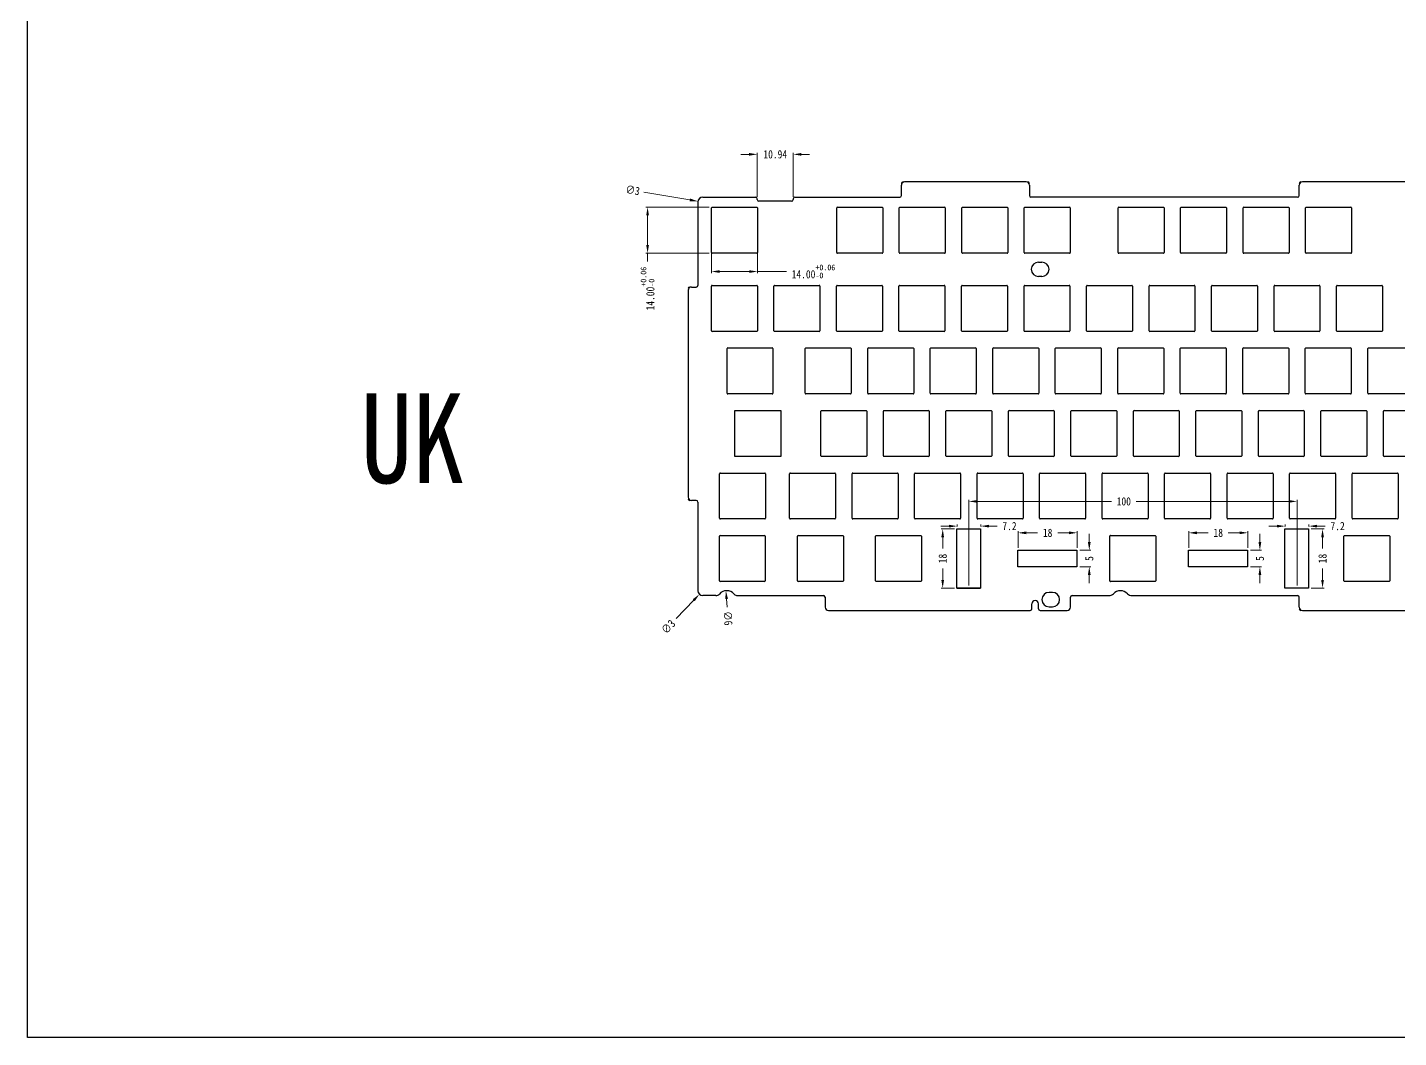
# Model space of a CAD drawing. Header units: millimetres. Extents: x 2158 to 4802, y -120 to 609.
# Drawn here: x 2158.4 to 2576.3, y -120.4 to 187.4 of the extents above; entities that cross this region are included whole.
import ezdxf

# ---------------------------------------------------------------- set-up
doc = ezdxf.new("R2010")
doc.units = ezdxf.units.MM
doc.header["$LTSCALE"] = 30.734
doc.header["$PDMODE"] = 3
doc.header["$PDSIZE"] = 8
doc.layers.get('0').update_dxf_attribs({"linetype": 'CONTINUOUS'})
doc.layers.get('Defpoints').update_dxf_attribs({"linetype": 'CONTINUOUS'})
doc.styles.get("Standard").update_dxf_attribs({"font": 'txt', "width": 0.85})
doc.dimstyles.new('YanXiu', dxfattribs={"dimscale": 2.5, "dimtxt": 3, "dimasz": 2, "dimexe": 0.66, "dimexo": 0.66, "dimgap": 0.66, "dimtad": 0, "dimdsep": 46, "dimtxsty": 'STANDARD', "dimcen": 0, "dimclrd": 3, "dimclre": 6, "dimclrt": 3, "dimazin": 2, "dimtm": 1e-09, "dimtfac": 1, "dimtofl": 0, "dimtmove": 0, "dimatfit": 3, "dimfxl": 1, "dimlwd": 5, "dimlwe": 5, "dimarcsym": 0})

# ---------------------------------------------------------------- blocks, each defined once
blk = doc.blocks.new('*D176')
at = {"color": 3, "lineweight": 5}
for p, q in [((2445.37, 17.33), (2445.37, 43.48)), ((2447.87, 42.98), (2488.81, 42.98)), ((2542.87, 42.98), (2496.36, 42.98)), ((2545.37, 17.33), (2545.37, 43.48))]:
    blk.add_line(p, q, dxfattribs=at)
at = {"color": 3}
for points in [[(2447.87, 43.4), (2447.87, 42.57), (2445.37, 42.98)], [(2542.87, 43.4), (2542.87, 42.57), (2545.37, 42.98)]]:
    blk.add_solid(points, dxfattribs=at)
at = {"layer": 'Defpoints', "color": 0}
for p in [(2545.37, 42.98), (2445.37, 16.58), (2545.37, 16.58)]:
    blk.add_point(p, dxfattribs=at)
at = {"color": 3, "insert": (2492.58, 42.98), "char_height": 2.5, "attachment_point": 5}
blk.add_mtext('100', dxfattribs=at)
blk = doc.blocks.new('*D177')
at = {"color": 3, "lineweight": 5}
for p, q in [((2549.72, 34.58), (2553.65, 34.58)), ((2553.15, 32.08), (2553.15, 28.65)), ((2553.15, 19.08), (2553.15, 22.51)), ((2549.72, 16.58), (2553.65, 16.58))]:
    blk.add_line(p, q, dxfattribs=at)
at = {"color": 3}
for points in [[(2552.73, 32.08), (2553.57, 32.08), (2553.15, 34.58)], [(2552.73, 19.08), (2553.57, 19.08), (2553.15, 16.58)]]:
    blk.add_solid(points, dxfattribs=at)
at = {"layer": 'Defpoints', "color": 0}
for p in [(2548.97, 34.58), (2553.15, 34.58), (2548.97, 16.58)]:
    blk.add_point(p, dxfattribs=at)
at = {"color": 3, "insert": (2553.15, 25.58), "char_height": 2.5, "attachment_point": 5, "rotation": 90}
blk.add_mtext('18', dxfattribs=at)
blk = doc.blocks.new('*D178')
at = {"color": 3, "lineweight": 5}
for p, q in [((2512.37, 28.83), (2512.37, 33.91)), ((2530.37, 28.83), (2530.37, 33.91)), ((2514.87, 33.41), (2518.3, 33.41)), ((2527.87, 33.41), (2524.43, 33.41))]:
    blk.add_line(p, q, dxfattribs=at)
at = {"color": 3}
for points in [[(2514.87, 33.83), (2514.87, 32.99), (2512.37, 33.41)], [(2527.87, 33.83), (2527.87, 32.99), (2530.37, 33.41)]]:
    blk.add_solid(points, dxfattribs=at)
at = {"layer": 'Defpoints', "color": 0}
for p in [(2530.37, 33.41), (2512.37, 28.08), (2530.37, 28.08)]:
    blk.add_point(p, dxfattribs=at)
at = {"color": 3, "insert": (2521.37, 33.41), "char_height": 2.5, "attachment_point": 5}
blk.add_mtext('18', dxfattribs=at)
blk = doc.blocks.new('*D179')
at = {"color": 3, "lineweight": 5}
for p, q in [((2534.06, 30.58), (2534.06, 33.08)), ((2531.18, 28.08), (2534.56, 28.08)), ((2531.18, 23.08), (2534.56, 23.08)), ((2534.06, 20.58), (2534.06, 18.08))]:
    blk.add_line(p, q, dxfattribs=at)
at = {"color": 3}
for points in [[(2533.64, 30.58), (2534.48, 30.58), (2534.06, 28.08)], [(2533.64, 20.58), (2534.48, 20.58), (2534.06, 23.08)]]:
    blk.add_solid(points, dxfattribs=at)
at = {"layer": 'Defpoints', "color": 0}
for p in [(2530.43, 28.08), (2530.43, 23.08), (2534.06, 23.08)]:
    blk.add_point(p, dxfattribs=at)
at = {"color": 3, "insert": (2534.06, 25.58), "char_height": 2.5, "attachment_point": 5, "rotation": 90}
blk.add_mtext('5', dxfattribs=at)
blk = doc.blocks.new('*D131')
at = {"color": 3, "lineweight": 5}
for p, q in [((2460.37, 28.83), (2460.37, 33.91)), ((2478.37, 28.83), (2478.37, 33.91)), ((2462.87, 33.41), (2466.3, 33.41)), ((2475.87, 33.41), (2472.43, 33.41))]:
    blk.add_line(p, q, dxfattribs=at)
at = {"color": 3}
for points in [[(2462.87, 33.83), (2462.87, 32.99), (2460.37, 33.41)], [(2475.87, 33.83), (2475.87, 32.99), (2478.37, 33.41)]]:
    blk.add_solid(points, dxfattribs=at)
at = {"layer": 'Defpoints', "color": 0}
for p in [(2478.37, 33.41), (2460.37, 28.08), (2478.37, 28.08)]:
    blk.add_point(p, dxfattribs=at)
at = {"color": 3, "insert": (2469.37, 33.41), "char_height": 2.5, "attachment_point": 5}
blk.add_mtext('18', dxfattribs=at)
blk = doc.blocks.new('*D132')
at = {"color": 3, "lineweight": 5}
for p, q in [((2482.06, 30.58), (2482.06, 33.08)), ((2479.18, 28.08), (2482.56, 28.08)), ((2479.18, 23.08), (2482.56, 23.08)), ((2482.06, 20.58), (2482.06, 18.08))]:
    blk.add_line(p, q, dxfattribs=at)
at = {"color": 3}
for points in [[(2481.64, 30.58), (2482.48, 30.58), (2482.06, 28.08)], [(2481.64, 20.58), (2482.48, 20.58), (2482.06, 23.08)]]:
    blk.add_solid(points, dxfattribs=at)
at = {"layer": 'Defpoints', "color": 0}
for p in [(2478.43, 28.08), (2478.43, 23.08), (2482.06, 23.08)]:
    blk.add_point(p, dxfattribs=at)
at = {"color": 3, "insert": (2482.06, 25.58), "char_height": 2.5, "attachment_point": 5, "rotation": 90}
blk.add_mtext('5', dxfattribs=at)
blk = doc.blocks.new('*D180')
at = {"color": 3, "lineweight": 5}
for p, q in [((2441.02, 34.58), (2436.89, 34.58)), ((2437.39, 32.08), (2437.39, 28.65)), ((2437.39, 19.08), (2437.39, 22.51)), ((2441.02, 16.58), (2436.89, 16.58))]:
    blk.add_line(p, q, dxfattribs=at)
at = {"color": 3}
for points in [[(2436.97, 32.08), (2437.8, 32.08), (2437.39, 34.58)], [(2436.97, 19.08), (2437.8, 19.08), (2437.39, 16.58)]]:
    blk.add_solid(points, dxfattribs=at)
at = {"layer": 'Defpoints', "color": 0}
for p in [(2441.77, 34.58), (2437.39, 16.58), (2441.77, 16.58)]:
    blk.add_point(p, dxfattribs=at)
at = {"color": 3, "insert": (2437.39, 25.58), "char_height": 2.5, "attachment_point": 5, "rotation": 90}
blk.add_mtext('18', dxfattribs=at)
blk = doc.blocks.new('*D181')
at = {"color": 3, "lineweight": 5}
for p, q in [((2439.27, 35.45), (2436.77, 35.45)), ((2441.77, 35.33), (2441.77, 35.95)), ((2448.97, 35.33), (2448.97, 35.95)), ((2451.47, 35.45), (2453.97, 35.45))]:
    blk.add_line(p, q, dxfattribs=at)
at = {"color": 3}
for points in [[(2439.27, 35.86), (2439.27, 35.03), (2441.77, 35.45)], [(2451.47, 35.86), (2451.47, 35.03), (2448.97, 35.45)]]:
    blk.add_solid(points, dxfattribs=at)
at = {"layer": 'Defpoints', "color": 0}
for p in [(2441.77, 34.58), (2448.97, 35.45), (2448.97, 34.58)]:
    blk.add_point(p, dxfattribs=at)
at = {"color": 3, "insert": (2457.74, 35.45), "char_height": 2.5, "attachment_point": 5}
blk.add_mtext('7.2', dxfattribs=at)
blk = doc.blocks.new('*D133')
at = {"color": 3, "lineweight": 5}
for p, q in [((2539.27, 35.45), (2536.77, 35.45)), ((2541.77, 35.33), (2541.77, 35.95)), ((2548.97, 35.33), (2548.97, 35.95)), ((2551.47, 35.45), (2553.97, 35.45))]:
    blk.add_line(p, q, dxfattribs=at)
at = {"color": 3}
for points in [[(2539.27, 35.86), (2539.27, 35.03), (2541.77, 35.45)], [(2551.47, 35.86), (2551.47, 35.03), (2548.97, 35.45)]]:
    blk.add_solid(points, dxfattribs=at)
at = {"layer": 'Defpoints', "color": 0}
for p in [(2541.77, 34.58), (2548.97, 35.45), (2548.97, 34.58)]:
    blk.add_point(p, dxfattribs=at)
at = {"color": 3, "insert": (2557.74, 35.45), "char_height": 2.5, "attachment_point": 5}
blk.add_mtext('7.2', dxfattribs=at)
blk = doc.blocks.new('*D134')
at = {"color": 3, "lineweight": 5}
for p, q in [((2366.92, 121.42), (2366.92, 112.51)), ((2380.92, 121.42), (2380.92, 112.51)), ((2369.42, 113.01), (2378.42, 113.01)), ((2380.92, 113.01), (2389.74, 113.01))]:
    blk.add_line(p, q, dxfattribs=at)
at = {"color": 3}
for points in [[(2369.42, 113.42), (2369.42, 112.59), (2366.92, 113.01)], [(2378.42, 113.42), (2378.42, 112.59), (2380.92, 113.01)]]:
    blk.add_solid(points, dxfattribs=at)
at = {"layer": 'Defpoints', "color": 0}
for p in [(2366.92, 122.17), (2380.92, 122.17), (2380.92, 113.01)]:
    blk.add_point(p, dxfattribs=at)
at = {"color": 3, "insert": (2398.01, 113.01), "char_height": 2.5, "attachment_point": 5}
blk.add_mtext('14.00{\\H0.7x;\\S+0.06^ -0;}', dxfattribs=at)
blk = doc.blocks.new('*D135')
at = {"color": 3, "lineweight": 5}
for p, q in [((2366.17, 132.58), (2346.95, 132.58)), ((2347.45, 130.08), (2347.45, 121.08)), ((2366.17, 118.58), (2346.95, 118.58)), ((2347.45, 118.58), (2347.45, 116.08))]:
    blk.add_line(p, q, dxfattribs=at)
at = {"color": 3}
for points in [[(2347.03, 130.08), (2347.87, 130.08), (2347.45, 132.58)], [(2347.03, 121.08), (2347.87, 121.08), (2347.45, 118.58)]]:
    blk.add_solid(points, dxfattribs=at)
at = {"layer": 'Defpoints', "color": 0}
for p in [(2366.92, 132.58), (2347.45, 118.58), (2366.92, 118.58)]:
    blk.add_point(p, dxfattribs=at)
at = {"color": 3, "insert": (2347.45, 107.81), "char_height": 2.5, "attachment_point": 5, "rotation": 90}
blk.add_mtext('14.00{\\H0.7x;\\S+0.06^ -0;}', dxfattribs=at)
blk = doc.blocks.new('*D183')
at = {"color": 3, "lineweight": 5}
blk.add_line((2356.13, 7.26), (2361.52, 12.88), dxfattribs=at)
at = {"color": 3}
blk.add_solid([(2361.22, 13.17), (2361.82, 12.6), (2363.25, 14.69)], dxfattribs=at)
at = {"layer": 'Defpoints', "color": 0}
for p in [(2365.33, 16.86), (2363.25, 14.69)]:
    blk.add_point(p, dxfattribs=at)
at = {"color": 3, "insert": (2353.76, 4.79), "char_height": 2.5, "attachment_point": 5, "rotation": 46.2135}
blk.add_mtext('∅3', dxfattribs=at)
blk = doc.blocks.new('*D184')
at = {"color": 3, "lineweight": 5}
blk.add_line((2371.71, 10.78), (2371.52, 13.27), dxfattribs=at)
at = {"color": 3}
blk.add_solid([(2371.93, 13.3), (2371.1, 13.24), (2371.33, 15.76)], dxfattribs=at)
at = {"layer": 'Defpoints', "color": 0}
for p in [(2371.33, 15.76), (2371.78, 9.78)]:
    blk.add_point(p, dxfattribs=at)
at = {"color": 3, "insert": (2371.96, 7.37), "char_height": 2.5, "attachment_point": 5, "rotation": 274.271}
blk.add_mtext('∅6', dxfattribs=at)
blk = doc.blocks.new('*D188')
at = {"color": 3, "lineweight": 5}
blk.add_line((2346.29, 137.2), (2360.35, 134.83), dxfattribs=at)
at = {"color": 3}
blk.add_solid([(2360.42, 135.24), (2360.28, 134.41), (2362.81, 134.41)], dxfattribs=at)
at = {"layer": 'Defpoints', "color": 0}
for p in [(2362.81, 134.41), (2365.77, 133.91)]:
    blk.add_point(p, dxfattribs=at)
at = {"color": 3, "insert": (2342.91, 137.77), "char_height": 2.5, "attachment_point": 5, "rotation": 350.4231}
blk.add_mtext('∅3', dxfattribs=at)
blk = doc.blocks.new('*D141')
at = {"color": 1, "lineweight": 5}
for p, q in [((2378.39, 148.71), (2375.89, 148.71)), ((2380.89, 135.8), (2380.89, 149.21)), ((2391.83, 135.8), (2391.83, 149.21)), ((2394.33, 148.71), (2396.83, 148.71))]:
    blk.add_line(p, q, dxfattribs=at)
at = {"color": 1}
for points in [[(2378.39, 149.12), (2378.39, 148.29), (2380.89, 148.71)], [(2394.33, 149.12), (2394.33, 148.29), (2391.83, 148.71)]]:
    blk.add_solid(points, dxfattribs=at)
at = {"layer": 'Defpoints', "color": 0}
for p in [(2391.83, 148.71), (2380.89, 135.05), (2391.83, 135.05)]:
    blk.add_point(p, dxfattribs=at)
at = {"color": 1, "insert": (2386.36, 148.71), "char_height": 2.5, "attachment_point": 5}
blk.add_mtext('10.94', dxfattribs=at)

msp = doc.modelspace()

# ---------------------------------------------------------------- linework, layer by layer
at = {"linetype": 'Continuous'}
for p, q in [((2424.7961, 136.15957), (2424.7961, 139.3163)), ((2424.7961, 136.15957), (2424.7961, 139.3163)), ((2462.7961, 140.3163), (2425.7961, 140.3163)), ((2462.7961, 140.3163), (2425.7961, 140.3163)), ((2463.7961, 139.3163), (2463.7961, 136.15957)), ((2463.7961, 139.3163), (2463.7961, 136.15957)), ((2546.05893, 136.15957), (2546.05893, 139.3163)), ((2610.05893, 140.3163), (2547.05893, 140.3163)), ((2362.79025, 134.15957), (2362.79025, 108.7944)), ((2364.29025, 135.65957), (2380.39141, 135.65957)), ((2380.89141, 134.94235), (2380.89141, 135.15957)), ((2390.33141, 134.44235), (2381.39141, 134.44235)), ((2391.33141, 134.44235), (2381.39141, 134.44235)), ((2391.83141, 135.15957), (2391.83141, 134.94235)), ((2392.33141, 135.65957), (2424.2961, 135.65957)), ((2545.55893, 135.65957), (2464.2961, 135.65957)), ((2366.92109, 118.7792), (2366.92109, 132.3792)), ((2367.12109, 132.5792), (2380.72109, 132.5792)), ((2380.92109, 132.3792), (2380.92109, 118.7792)), ((2405.11609, 118.7792), (2405.11609, 132.3792)), ((2405.31609, 132.5792), (2418.91609, 132.5792)), ((2419.11609, 132.3792), (2419.11609, 118.7792)), ((2424.16609, 118.7792), (2424.16609, 132.3792)), ((2424.36609, 132.5792), (2437.96609, 132.5792)), ((2438.16609, 132.3792), (2438.16609, 118.7792)), ((2443.21609, 118.7792), (2443.21609, 132.3792)), ((2443.41609, 132.5792), (2457.01609, 132.5792)), ((2457.21609, 132.3792), (2457.21609, 118.7792)), ((2462.26609, 118.7792), (2462.26609, 132.3792)), ((2462.46609, 132.5792), (2476.06609, 132.5792)), ((2476.26609, 132.3792), (2476.26609, 118.7792)), ((2490.83609, 118.7792), (2490.83609, 132.3792)), ((2491.03609, 132.5792), (2504.63609, 132.5792)), ((2504.83609, 132.3792), (2504.83609, 118.7792)), ((2509.88609, 118.7792), (2509.88609, 132.3792)), ((2510.08609, 132.5792), (2523.68609, 132.5792)), ((2523.88609, 132.3792), (2523.88609, 118.7792)), ((2528.93609, 118.7792), (2528.93609, 132.3792)), ((2529.13609, 132.5792), (2542.73609, 132.5792)), ((2542.93609, 132.3792), (2542.93609, 118.7792)), ((2547.98609, 118.7792), (2547.98609, 132.3792)), ((2548.18609, 132.5792), (2561.78609, 132.5792)), ((2561.98609, 132.3792), (2561.98609, 118.7792)), ((2380.72109, 118.5792), (2367.12109, 118.5792)), ((2418.91609, 118.5792), (2405.31609, 118.5792)), ((2437.96609, 118.5792), (2424.36609, 118.5792)), ((2457.01609, 118.5792), (2443.41609, 118.5792)), ((2476.06609, 118.5792), (2462.46609, 118.5792)), ((2504.63609, 118.5792), (2491.03609, 118.5792)), ((2523.68609, 118.5792), (2510.08609, 118.5792)), ((2542.73609, 118.5792), (2529.13609, 118.5792)), ((2561.78609, 118.5792), (2548.18609, 118.5792)), ((2466.58809, 115.8792), (2467.58809, 115.8792)), ((2367.11609, 108.78085), (2380.71609, 108.78085)), ((2386.16609, 108.78085), (2399.76609, 108.78085)), ((2405.21609, 108.78085), (2418.81609, 108.78085)), ((2424.26609, 108.78085), (2437.86609, 108.78085)), ((2443.31609, 108.78085), (2456.91609, 108.78085)), ((2462.36609, 108.78085), (2475.96609, 108.78085)), ((2467.58809, 111.4792), (2466.58809, 111.4792)), ((2481.41609, 108.78085), (2495.01609, 108.78085)), ((2500.46609, 108.78085), (2514.06609, 108.78085)), ((2519.51609, 108.78085), (2533.11609, 108.78085)), ((2538.56609, 108.78085), (2552.16609, 108.78085)), ((2557.61609, 108.78085), (2571.21609, 108.78085)), ((2359.79025, 107.2944), (2359.79025, 44.2944)), ((2360.79025, 108.2944), (2362.29025, 108.2944)), ((2366.91609, 94.98085), (2366.91609, 108.58085)), ((2380.91609, 108.58085), (2380.91609, 94.98085)), ((2385.96609, 94.98085), (2385.96609, 108.58085)), ((2399.96609, 108.58085), (2399.96609, 94.98085)), ((2405.01609, 94.98085), (2405.01609, 108.58085)), ((2419.01609, 108.58085), (2419.01609, 94.98085)), ((2424.06609, 94.98085), (2424.06609, 108.58085)), ((2438.06609, 108.58085), (2438.06609, 94.98085)), ((2443.11609, 94.98085), (2443.11609, 108.58085)), ((2457.11609, 108.58085), (2457.11609, 94.98085)), ((2462.16609, 94.98085), (2462.16609, 108.58085)), ((2476.16609, 108.58085), (2476.16609, 94.98085)), ((2481.21609, 94.98085), (2481.21609, 108.58085)), ((2495.21609, 108.58085), (2495.21609, 94.98085)), ((2500.26609, 94.98085), (2500.26609, 108.58085)), ((2514.26609, 108.58085), (2514.26609, 94.98085)), ((2519.31609, 94.98085), (2519.31609, 108.58085)), ((2533.31609, 108.58085), (2533.31609, 94.98085)), ((2538.36609, 94.98085), (2538.36609, 108.58085)), ((2552.36609, 108.58085), (2552.36609, 94.98085)), ((2557.41609, 94.98085), (2557.41609, 108.58085)), ((2571.41609, 108.58085), (2571.41609, 94.98085)), ((2380.71609, 94.78085), (2367.11609, 94.78085)), ((2399.76609, 94.78085), (2386.16609, 94.78085)), ((2418.81609, 94.78085), (2405.21609, 94.78085)), ((2437.86609, 94.78085), (2424.26609, 94.78085)), ((2456.91609, 94.78085), (2443.31609, 94.78085)), ((2475.96609, 94.78085), (2462.36609, 94.78085)), ((2495.01609, 94.78085), (2481.41609, 94.78085)), ((2514.06609, 94.78085), (2500.46609, 94.78085)), ((2533.11609, 94.78085), (2519.51609, 94.78085)), ((2552.16609, 94.78085), (2538.56609, 94.78085)), ((2571.21609, 94.78085), (2557.61609, 94.78085)), ((2371.66609, 75.93085), (2371.66609, 89.53085)), ((2371.86609, 89.73085), (2385.46609, 89.73085)), ((2385.66609, 89.53085), (2385.66609, 75.93085)), ((2395.49609, 75.93085), (2395.49609, 89.53085)), ((2395.69609, 89.73085), (2409.29609, 89.73085)), ((2409.49609, 89.53085), (2409.49609, 75.93085)), ((2414.54609, 75.93085), (2414.54609, 89.53085)), ((2414.74609, 89.73085), (2428.34609, 89.73085)), ((2428.54609, 89.53085), (2428.54609, 75.93085)), ((2433.59609, 75.93085), (2433.59609, 89.53085)), ((2433.79609, 89.73085), (2447.39609, 89.73085)), ((2447.59609, 89.53085), (2447.59609, 75.93085)), ((2452.64609, 75.93085), (2452.64609, 89.53085)), ((2452.84609, 89.73085), (2466.44609, 89.73085)), ((2466.64609, 89.53085), (2466.64609, 75.93085)), ((2471.69609, 75.93085), (2471.69609, 89.53085)), ((2471.89609, 89.73085), (2485.49609, 89.73085)), ((2485.69609, 89.53085), (2485.69609, 75.93085)), ((2490.74609, 75.93085), (2490.74609, 89.53085)), ((2490.94609, 89.73085), (2504.54609, 89.73085)), ((2504.74609, 89.53085), (2504.74609, 75.93085)), ((2509.79609, 75.93085), (2509.79609, 89.53085)), ((2509.99609, 89.73085), (2523.59609, 89.73085)), ((2523.79609, 89.53085), (2523.79609, 75.93085)), ((2528.84609, 75.93085), (2528.84609, 89.53085)), ((2529.04609, 89.73085), (2542.64609, 89.73085)), ((2542.84609, 89.53085), (2542.84609, 75.93085)), ((2547.89609, 75.93085), (2547.89609, 89.53085)), ((2548.09609, 89.73085), (2561.69609, 89.73085)), ((2561.89609, 89.53085), (2561.89609, 75.93085)), ((2566.94609, 75.93085), (2566.94609, 89.53085)), ((2567.14609, 89.73085), (2580.74609, 89.73085)), ((2385.46609, 75.73085), (2371.86609, 75.73085)), ((2409.29609, 75.73085), (2395.69609, 75.73085)), ((2428.34609, 75.73085), (2414.74609, 75.73085)), ((2447.39609, 75.73085), (2433.79609, 75.73085)), ((2466.44609, 75.73085), (2452.84609, 75.73085)), ((2485.49609, 75.73085), (2471.89609, 75.73085)), ((2504.54609, 75.73085), (2490.94609, 75.73085)), ((2523.59609, 75.73085), (2509.99609, 75.73085)), ((2542.64609, 75.73085), (2529.04609, 75.73085)), ((2561.69609, 75.73085), (2548.09609, 75.73085)), ((2580.74609, 75.73085), (2567.14609, 75.73085)), ((2374.05609, 56.68085), (2374.05609, 70.68085)), ((2374.05609, 70.68085), (2388.05609, 70.68085)), ((2388.05609, 70.68085), (2388.05609, 56.68085)), ((2400.24609, 56.88085), (2400.24609, 70.48085)), ((2400.44609, 70.68085), (2414.04609, 70.68085)), ((2414.24609, 70.48085), (2414.24609, 56.88085)), ((2419.29609, 56.88085), (2419.29609, 70.48085)), ((2419.49609, 70.68085), (2433.09609, 70.68085)), ((2433.29609, 70.48085), (2433.29609, 56.88085)), ((2438.34609, 56.88085), (2438.34609, 70.48085)), ((2438.54609, 70.68085), (2452.14609, 70.68085)), ((2452.34609, 70.48085), (2452.34609, 56.88085)), ((2457.39609, 56.88085), (2457.39609, 70.48085)), ((2457.59609, 70.68085), (2471.19609, 70.68085)), ((2471.39609, 70.48085), (2471.39609, 56.88085)), ((2476.44609, 56.88085), (2476.44609, 70.48085)), ((2476.64609, 70.68085), (2490.24609, 70.68085)), ((2490.44609, 70.48085), (2490.44609, 56.88085)), ((2495.49609, 56.88085), (2495.49609, 70.48085)), ((2495.69609, 70.68085), (2509.29609, 70.68085)), ((2509.49609, 70.48085), (2509.49609, 56.88085)), ((2514.54609, 56.88085), (2514.54609, 70.48085)), ((2514.74609, 70.68085), (2528.34609, 70.68085)), ((2528.54609, 70.48085), (2528.54609, 56.88085)), ((2533.59609, 56.88085), (2533.59609, 70.48085)), ((2533.79609, 70.68085), (2547.39609, 70.68085)), ((2547.59609, 70.48085), (2547.59609, 56.88085)), ((2552.64609, 56.88085), (2552.64609, 70.48085)), ((2552.84609, 70.68085), (2566.44609, 70.68085)), ((2566.64609, 70.48085), (2566.64609, 56.88085)), ((2571.69609, 56.88085), (2571.69609, 70.48085)), ((2571.89609, 70.68085), (2585.49609, 70.68085)), ((2388.05609, 56.68085), (2374.05609, 56.68085)), ((2414.04609, 56.68085), (2400.44609, 56.68085)), ((2433.09609, 56.68085), (2419.49609, 56.68085)), ((2452.14609, 56.68085), (2438.54609, 56.68085)), ((2471.19609, 56.68085), (2457.59609, 56.68085)), ((2490.24609, 56.68085), (2476.64609, 56.68085)), ((2509.29609, 56.68085), (2495.69609, 56.68085)), ((2528.34609, 56.68085), (2514.74609, 56.68085)), ((2547.39609, 56.68085), (2533.79609, 56.68085)), ((2566.44609, 56.68085), (2552.84609, 56.68085)), ((2585.49609, 56.68085), (2571.89609, 56.68085)), ((2409.77609, 37.83085), (2409.77609, 51.43085)), ((2409.97609, 51.63085), (2423.57609, 51.63085)), ((2423.77609, 51.43085), (2423.77609, 37.83085)), ((2428.82609, 37.83085), (2428.82609, 51.43085)), ((2429.02609, 51.63085), (2442.62609, 51.63085)), ((2442.82609, 51.43085), (2442.82609, 37.83085)), ((2447.87609, 37.83085), (2447.87609, 51.43085)), ((2448.07609, 51.63085), (2461.67609, 51.63085)), ((2461.87609, 51.43085), (2461.87609, 37.83085)), ((2466.92609, 37.83085), (2466.92609, 51.43085)), ((2467.12609, 51.63085), (2480.72609, 51.63085)), ((2480.92609, 51.43085), (2480.92609, 37.83085)), ((2485.97609, 37.83085), (2485.97609, 51.43085)), ((2486.17609, 51.63085), (2499.77609, 51.63085)), ((2499.97609, 51.43085), (2499.97609, 37.83085)), ((2505.02609, 37.83085), (2505.02609, 51.43085)), ((2505.22609, 51.63085), (2518.82609, 51.63085)), ((2519.02609, 51.43085), (2519.02609, 37.83085)), ((2524.07609, 37.83085), (2524.07609, 51.43085)), ((2524.27609, 51.63085), (2537.87609, 51.63085)), ((2538.07609, 51.43085), (2538.07609, 37.83085)), ((2543.12609, 37.83085), (2543.12609, 51.43085)), ((2543.32609, 51.63085), (2556.92609, 51.63085)), ((2557.12609, 51.43085), (2557.12609, 37.83085)), ((2562.17609, 37.83085), (2562.17609, 51.43085)), ((2562.37609, 51.63085), (2575.97609, 51.63085)), ((2576.17609, 51.43085), (2576.17609, 37.83085)), ((2362.29025, 43.2944), (2360.79025, 43.2944)), ((2362.79025, 42.7944), (2362.79025, 15.7725)), ((2423.57609, 37.63085), (2409.97609, 37.63085)), ((2442.62609, 37.63085), (2429.02609, 37.63085)), ((2461.67609, 37.63085), (2448.07609, 37.63085)), ((2480.72609, 37.63085), (2467.12609, 37.63085)), ((2499.77609, 37.63085), (2486.17609, 37.63085)), ((2518.82609, 37.63085), (2505.22609, 37.63085)), ((2537.87609, 37.63085), (2524.27609, 37.63085)), ((2556.92609, 37.63085), (2543.32609, 37.63085)), ((2575.97609, 37.63085), (2562.37609, 37.63085)), ((2441.69359, 16.58085), (2441.69359, 34.58085)), ((2441.69359, 34.58085), (2448.89359, 34.58085)), ((2448.89359, 34.58085), (2448.89359, 16.58085)), ((2541.69359, 34.58085), (2548.89359, 34.58085)), ((2541.69359, 16.58085), (2541.69359, 34.58085)), ((2548.89359, 34.58085), (2548.89359, 16.58085)), ((2369.32609, 18.78085), (2369.32609, 32.38085)), ((2369.52609, 32.58085), (2383.12609, 32.58085)), ((2383.32609, 32.38085), (2383.32609, 18.78085)), ((2393.12609, 18.78085), (2393.12609, 32.38085)), ((2393.32609, 32.58085), (2406.92609, 32.58085)), ((2407.12609, 32.38085), (2407.12609, 18.78085)), ((2416.92609, 18.78085), (2416.92609, 32.38085)), ((2417.12609, 32.58085), (2430.72609, 32.58085)), ((2430.92609, 32.38085), (2430.92609, 18.78085)), ((2488.29359, 18.78085), (2488.29359, 32.38085)), ((2488.49359, 32.58085), (2502.09359, 32.58085)), ((2502.29359, 32.38085), (2502.29359, 18.78085)), ((2559.66109, 18.78085), (2559.66109, 32.38085)), ((2559.86109, 32.58085), (2573.46109, 32.58085)), ((2573.66109, 32.38085), (2573.66109, 18.78085)), ((2460.29359, 23.08085), (2460.29359, 28.08085)), ((2460.29359, 28.08085), (2478.29359, 28.08085)), ((2478.29359, 28.08085), (2478.29359, 23.08085)), ((2512.29359, 28.08085), (2530.29359, 28.08085)), ((2512.29359, 23.08085), (2512.29359, 28.08085)), ((2530.29359, 28.08085), (2530.29359, 23.08085)), ((2478.29359, 23.08085), (2460.29359, 23.08085)), ((2530.29359, 23.08085), (2512.29359, 23.08085)), ((2383.12609, 18.58085), (2369.52609, 18.58085)), ((2406.92609, 18.58085), (2393.32609, 18.58085)), ((2430.72609, 18.58085), (2417.12609, 18.58085)), ((2502.09359, 18.58085), (2488.49359, 18.58085)), ((2573.46109, 18.58085), (2559.86109, 18.58085)), ((2368.20212, 14.2725), (2364.29025, 14.2725)), ((2374.91007, 14.2725), (2401.05612, 14.2725)), ((2401.5561, 13.7725), (2401.5561, 10.7725)), ((2448.89359, 16.58085), (2441.69359, 16.58085)), ((2448.89359, 16.58085), (2441.69359, 16.58085)), ((2441.70109, 16.58085), (2448.90109, 16.58085)), ((2465.5561, 12.7725), (2465.5561, 12.7725)), ((2470.8211, 15.2725), (2469.8211, 15.2725)), ((2476.3211, 10.7725), (2476.3211, 13.7725)), ((2476.8211, 14.2725), (2487.98553, 14.2725)), ((2495.12658, 14.2725), (2513.12666, 14.2725)), ((2513.12666, 14.2725), (2545.55893, 14.2725)), ((2548.89359, 16.58085), (2541.69359, 16.58085)), ((2546.05893, 10.7725), (2546.05893, 13.7725)), ((2402.5561, 9.7725), (2464.05613, 9.7725)), ((2464.5561, 10.2725), (2464.5561, 11.7725)), ((2466.5561, 10.2725), (2466.5561, 11.7725)), ((2467.05606, 9.7725), (2475.3211, 9.7725)), ((2469.8211, 10.8725), (2470.8211, 10.8725)), ((2547.05893, 9.7725), (2610.05893, 9.7725))]:
    msp.add_line(p, q, dxfattribs=at)
for p, q in [((2369.40109, 37.88085), (2369.40109, 51.38085)), ((2369.65109, 51.63085), (2383.15109, 51.63085)), ((2383.40109, 51.38085), (2383.40109, 37.88085)), ((2390.72609, 37.88085), (2390.72609, 51.38085)), ((2390.97609, 51.63085), (2404.47609, 51.63085)), ((2404.72609, 51.38085), (2404.72609, 37.88085)), ((2383.15109, 37.63085), (2369.65109, 37.63085)), ((2404.47609, 37.63085), (2390.97609, 37.63085))]:
    msp.add_line(p, q)
msp.add_lwpolyline([(2158.44946, 609.0399), (3480.31401, 609.0399), (3480.31401, -120.35237), (2158.44946, -120.35237)], close=True)
for centre, radius, start, end in [((2425.7961, 139.3163), 1, 90, 180), ((2425.2961, 139.8163), 0.5, 90, 180), ((2425.7961, 139.3163), 1, 90, 180), ((2462.7961, 139.3163), 1, 0, 90), ((2462.7961, 139.3163), 1, 0, 90), ((2463.2961, 139.8163), 0.5, 0, 90), ((2547.05893, 139.3163), 1, 90, 180), ((2546.55893, 139.8163), 0.5, 90, 180), ((2364.29025, 134.15957), 1.5, 90, 180), ((2380.39141, 135.15957), 0.5, 0, 90), ((2381.39141, 134.94235), 0.5, 180, 270), ((2391.33141, 134.94235), 0.5, 270, 0), ((2392.33141, 135.15957), 0.5, 90, 180), ((2424.2961, 136.15957), 0.5, 270, 0), ((2424.2961, 136.15957), 0.5, 270, 0), ((2464.2961, 136.15957), 0.5, 180, 270), ((2464.2961, 136.15957), 0.5, 180, 270), ((2545.55893, 136.15957), 0.5, 270, 0), ((2367.12109, 132.3792), 0.2, 90, 180), ((2380.72109, 132.3792), 0.2, 0, 90), ((2405.31609, 132.3792), 0.2, 90, 180), ((2418.91609, 132.3792), 0.2, 0, 90), ((2424.36609, 132.3792), 0.2, 90, 180), ((2437.96609, 132.3792), 0.2, 0, 90), ((2443.41609, 132.3792), 0.2, 90, 180), ((2457.01609, 132.3792), 0.2, 0, 90), ((2462.46609, 132.3792), 0.2, 90, 180), ((2476.06609, 132.3792), 0.2, 0, 90), ((2491.03609, 132.3792), 0.2, 90, 180), ((2504.63609, 132.3792), 0.2, 0, 90), ((2510.08609, 132.3792), 0.2, 90, 180), ((2523.68609, 132.3792), 0.2, 0, 90), ((2529.13609, 132.3792), 0.2, 90, 180), ((2542.73609, 132.3792), 0.2, 0, 90), ((2548.18609, 132.3792), 0.2, 90, 180), ((2561.78609, 132.3792), 0.2, 0, 90), ((2367.12109, 118.7792), 0.2, 180, 270), ((2380.72109, 118.7792), 0.2, 270, 0), ((2405.31609, 118.7792), 0.2, 180, 270), ((2418.91609, 118.7792), 0.2, 270, 0), ((2424.36609, 118.7792), 0.2, 180, 270), ((2437.96609, 118.7792), 0.2, 270, 0), ((2443.41609, 118.7792), 0.2, 180, 270), ((2457.01609, 118.7792), 0.2, 270, 0), ((2462.46609, 118.7792), 0.2, 180, 270), ((2476.06609, 118.7792), 0.2, 270, 0), ((2491.03609, 118.7792), 0.2, 180, 270), ((2504.63609, 118.7792), 0.2, 270, 0), ((2510.08609, 118.7792), 0.2, 180, 270), ((2523.68609, 118.7792), 0.2, 270, 0), ((2529.13609, 118.7792), 0.2, 180, 270), ((2542.73609, 118.7792), 0.2, 270, 0), ((2548.18609, 118.7792), 0.2, 180, 270), ((2561.78609, 118.7792), 0.2, 270, 0), ((2466.58809, 113.6792), 2.2, 90, 270), ((2467.58809, 113.6792), 2.2, 270, 90), ((2362.29025, 108.7944), 0.5, 270, 0), ((2367.11609, 108.58085), 0.2, 90, 180), ((2380.71609, 108.58085), 0.2, 0, 90), ((2386.16609, 108.58085), 0.2, 90, 180), ((2399.76609, 108.58085), 0.2, 0, 90), ((2405.21609, 108.58085), 0.2, 90, 180), ((2418.81609, 108.58085), 0.2, 0, 90), ((2424.26609, 108.58085), 0.2, 90, 180), ((2437.86609, 108.58085), 0.2, 0, 90), ((2443.31609, 108.58085), 0.2, 90, 180), ((2456.91609, 108.58085), 0.2, 0, 90), ((2462.36609, 108.58085), 0.2, 90, 180), ((2475.96609, 108.58085), 0.2, 0, 90), ((2481.41609, 108.58085), 0.2, 90, 180), ((2495.01609, 108.58085), 0.2, 0, 90), ((2500.46609, 108.58085), 0.2, 90, 180), ((2514.06609, 108.58085), 0.2, 0, 90), ((2519.51609, 108.58085), 0.2, 90, 180), ((2533.11609, 108.58085), 0.2, 0, 90), ((2538.56609, 108.58085), 0.2, 90, 180), ((2552.16609, 108.58085), 0.2, 0, 90), ((2557.61609, 108.58085), 0.2, 90, 180), ((2571.21609, 108.58085), 0.2, 0, 90), ((2360.79025, 107.2944), 1, 90, 180), ((2360.29025, 107.7944), 0.5, 90, 180), ((2367.11609, 94.98085), 0.2, 180, 270), ((2380.71609, 94.98085), 0.2, 270, 0), ((2386.16609, 94.98085), 0.2, 180, 270), ((2399.76609, 94.98085), 0.2, 270, 0), ((2405.21609, 94.98085), 0.2, 180, 270), ((2418.81609, 94.98085), 0.2, 270, 0), ((2424.26609, 94.98085), 0.2, 180, 270), ((2437.86609, 94.98085), 0.2, 270, 0), ((2443.31609, 94.98085), 0.2, 180, 270), ((2456.91609, 94.98085), 0.2, 270, 0), ((2462.36609, 94.98085), 0.2, 180, 270), ((2475.96609, 94.98085), 0.2, 270, 0), ((2481.41609, 94.98085), 0.2, 180, 270), ((2495.01609, 94.98085), 0.2, 270, 0), ((2500.46609, 94.98085), 0.2, 180, 270), ((2514.06609, 94.98085), 0.2, 270, 0), ((2519.51609, 94.98085), 0.2, 180, 270), ((2533.11609, 94.98085), 0.2, 270, 0), ((2538.56609, 94.98085), 0.2, 180, 270), ((2552.16609, 94.98085), 0.2, 270, 0), ((2557.61609, 94.98085), 0.2, 180, 270), ((2571.21609, 94.98085), 0.2, 270, 0), ((2371.86609, 89.53085), 0.2, 90, 180), ((2385.46609, 89.53085), 0.2, 0, 90), ((2395.69609, 89.53085), 0.2, 90, 180), ((2409.29609, 89.53085), 0.2, 0, 90), ((2414.74609, 89.53085), 0.2, 90, 180), ((2428.34609, 89.53085), 0.2, 0, 90), ((2433.79609, 89.53085), 0.2, 90, 180), ((2447.39609, 89.53085), 0.2, 0, 90), ((2452.84609, 89.53085), 0.2, 90, 180), ((2466.44609, 89.53085), 0.2, 0, 90), ((2471.89609, 89.53085), 0.2, 90, 180), ((2485.49609, 89.53085), 0.2, 0, 90), ((2490.94609, 89.53085), 0.2, 90, 180), ((2504.54609, 89.53085), 0.2, 0, 90), ((2509.99609, 89.53085), 0.2, 90, 180), ((2523.59609, 89.53085), 0.2, 0, 90), ((2529.04609, 89.53085), 0.2, 90, 180), ((2542.64609, 89.53085), 0.2, 0, 90), ((2548.09609, 89.53085), 0.2, 90, 180), ((2561.69609, 89.53085), 0.2, 0, 90), ((2567.14609, 89.53085), 0.2, 90, 180), ((2371.86609, 75.93085), 0.2, 180, 270), ((2385.46609, 75.93085), 0.2, 270, 0), ((2395.69609, 75.93085), 0.2, 180, 270), ((2409.29609, 75.93085), 0.2, 270, 0), ((2414.74609, 75.93085), 0.2, 180, 270), ((2428.34609, 75.93085), 0.2, 270, 0), ((2433.79609, 75.93085), 0.2, 180, 270), ((2447.39609, 75.93085), 0.2, 270, 0), ((2452.84609, 75.93085), 0.2, 180, 270), ((2466.44609, 75.93085), 0.2, 270, 0), ((2471.89609, 75.93085), 0.2, 180, 270), ((2485.49609, 75.93085), 0.2, 270, 0), ((2490.94609, 75.93085), 0.2, 180, 270), ((2504.54609, 75.93085), 0.2, 270, 0), ((2509.99609, 75.93085), 0.2, 180, 270), ((2523.59609, 75.93085), 0.2, 270, 0), ((2529.04609, 75.93085), 0.2, 180, 270), ((2542.64609, 75.93085), 0.2, 270, 0), ((2548.09609, 75.93085), 0.2, 180, 270), ((2561.69609, 75.93085), 0.2, 270, 0), ((2567.14609, 75.93085), 0.2, 180, 270), ((2400.44609, 70.48085), 0.2, 90, 180), ((2414.04609, 70.48085), 0.2, 0, 90), ((2419.49609, 70.48085), 0.2, 90, 180), ((2433.09609, 70.48085), 0.2, 0, 90), ((2438.54609, 70.48085), 0.2, 90, 180), ((2452.14609, 70.48085), 0.2, 0, 90), ((2457.59609, 70.48085), 0.2, 90, 180), ((2471.19609, 70.48085), 0.2, 0, 90), ((2476.64609, 70.48085), 0.2, 90, 180), ((2490.24609, 70.48085), 0.2, 0, 90), ((2495.69609, 70.48085), 0.2, 90, 180), ((2509.29609, 70.48085), 0.2, 0, 90), ((2514.74609, 70.48085), 0.2, 90, 180), ((2528.34609, 70.48085), 0.2, 0, 90), ((2533.79609, 70.48085), 0.2, 90, 180), ((2547.39609, 70.48085), 0.2, 0, 90), ((2552.84609, 70.48085), 0.2, 90, 180), ((2566.44609, 70.48085), 0.2, 0, 90), ((2571.89609, 70.48085), 0.2, 90, 180), ((2400.44609, 56.88085), 0.2, 180, 270), ((2414.04609, 56.88085), 0.2, 270, 0), ((2419.49609, 56.88085), 0.2, 180, 270), ((2433.09609, 56.88085), 0.2, 270, 0), ((2438.54609, 56.88085), 0.2, 180, 270), ((2452.14609, 56.88085), 0.2, 270, 0), ((2457.59609, 56.88085), 0.2, 180, 270), ((2471.19609, 56.88085), 0.2, 270, 0), ((2476.64609, 56.88085), 0.2, 180, 270), ((2490.24609, 56.88085), 0.2, 270, 0), ((2495.69609, 56.88085), 0.2, 180, 270), ((2509.29609, 56.88085), 0.2, 270, 0), ((2514.74609, 56.88085), 0.2, 180, 270), ((2528.34609, 56.88085), 0.2, 270, 0), ((2533.79609, 56.88085), 0.2, 180, 270), ((2547.39609, 56.88085), 0.2, 270, 0), ((2552.84609, 56.88085), 0.2, 180, 270), ((2566.44609, 56.88085), 0.2, 270, 0), ((2571.89609, 56.88085), 0.2, 180, 270), ((2409.97609, 51.43085), 0.2, 90, 180), ((2423.57609, 51.43085), 0.2, 0, 90), ((2429.02609, 51.43085), 0.2, 90, 180), ((2442.62609, 51.43085), 0.2, 0, 90), ((2448.07609, 51.43085), 0.2, 90, 180), ((2461.67609, 51.43085), 0.2, 0, 90), ((2467.12609, 51.43085), 0.2, 90, 180), ((2480.72609, 51.43085), 0.2, 0, 90), ((2486.17609, 51.43085), 0.2, 90, 180), ((2499.77609, 51.43085), 0.2, 0, 90), ((2505.22609, 51.43085), 0.2, 90, 180), ((2518.82609, 51.43085), 0.2, 0, 90), ((2524.27609, 51.43085), 0.2, 90, 180), ((2537.87609, 51.43085), 0.2, 0, 90), ((2543.32609, 51.43085), 0.2, 90, 180), ((2556.92609, 51.43085), 0.2, 0, 90), ((2562.37609, 51.43085), 0.2, 90, 180), ((2575.97609, 51.43085), 0.2, 0, 90), ((2360.79025, 44.2944), 1, 180, 270), ((2360.29025, 43.7944), 0.5, 180, 270), ((2362.29025, 42.7944), 0.5, 0, 90), ((2409.97609, 37.83085), 0.2, 180, 270), ((2423.57609, 37.83085), 0.2, 270, 0), ((2429.02609, 37.83085), 0.2, 180, 270), ((2442.62609, 37.83085), 0.2, 270, 0), ((2448.07609, 37.83085), 0.2, 180, 270), ((2461.67609, 37.83085), 0.2, 270, 0), ((2467.12609, 37.83085), 0.2, 180, 270), ((2480.72609, 37.83085), 0.2, 270, 0), ((2486.17609, 37.83085), 0.2, 180, 270), ((2499.77609, 37.83085), 0.2, 270, 0), ((2505.22609, 37.83085), 0.2, 180, 270), ((2518.82609, 37.83085), 0.2, 270, 0), ((2524.27609, 37.83085), 0.2, 180, 270), ((2537.87609, 37.83085), 0.2, 270, 0), ((2543.32609, 37.83085), 0.2, 180, 270), ((2556.92609, 37.83085), 0.2, 270, 0), ((2562.37609, 37.83085), 0.2, 180, 270), ((2575.97609, 37.83085), 0.2, 270, 0), ((2369.52609, 32.38085), 0.2, 90, 180), ((2383.12609, 32.38085), 0.2, 0, 90), ((2393.32609, 32.38085), 0.2, 90, 180), ((2406.92609, 32.38085), 0.2, 0, 90), ((2417.12609, 32.38085), 0.2, 90, 180), ((2430.72609, 32.38085), 0.2, 0, 90), ((2488.49359, 32.38085), 0.2, 89.9999842, 180.0000017), ((2502.09359, 32.38085), 0.2, 359.999994, 90.0000162), ((2559.86109, 32.38085), 0.2, 90, 180), ((2573.46109, 32.38085), 0.2, 0, 90), ((2369.52609, 18.78085), 0.2, 180, 270), ((2383.12609, 18.78085), 0.2, 270, 0), ((2393.32609, 18.78085), 0.2, 180, 270), ((2406.92609, 18.78085), 0.2, 270, 0), ((2417.12609, 18.78085), 0.2, 180, 270), ((2430.72609, 18.78085), 0.2, 270, 0), ((2488.49359, 18.78085), 0.2, 179.9999824, 270.000014), ((2502.09359, 18.78085), 0.2, 269.9999836, 0.0000017), ((2559.86109, 18.78085), 0.2, 180, 270), ((2573.46109, 18.78085), 0.2, 270, 0), ((2364.29025, 15.7725), 1.5, 180, 270), ((2368.20212, 15.7725), 1.5, 270, 318.1871696), ((2371.5561, 12.77235), 3, 41.8128304, 138.1871696), ((2374.91007, 15.7725), 1.5, 221.8128304, 270), ((2401.0561, 13.7725), 0.5, 0, 90), ((2465.5561, 11.7725), 1, 90, 180), ((2465.5561, 11.7725), 1, 0, 90), ((2469.8211, 13.0725), 2.2, 90, 270), ((2470.8211, 13.0725), 2.2, 270, 90), ((2476.8211, 13.7725), 0.5, 90, 180), ((2487.98553, 16.2725), 2, 270, 315.5706331), ((2491.5561, 12.77235), 3, 44.4293669, 135.5706331), ((2495.12666, 16.2725), 2, 224.4293669, 270), ((2545.55893, 13.7725), 0.5, 0, 90), ((2402.5561, 10.7725), 1, 180, 270), ((2402.5561, 10.7725), 1, 180, 270), ((2464.0561, 10.2725), 0.5, 270, 0), ((2467.0561, 10.2725), 0.5, 180, 270), ((2475.3211, 10.7725), 1, 270, 0), ((2547.05893, 10.7725), 1, 180, 270), ((2546.55893, 10.2725), 0.5, 180, 270)]:
    msp.add_arc(centre, radius, start, end, dxfattribs=at)
for centre, start, end in [((2369.65109, 51.38085), 90, 180), ((2383.15109, 51.38085), 0, 90), ((2390.97609, 51.38085), 90, 180), ((2404.47609, 51.38085), 0, 90), ((2369.65109, 37.88085), 180, 270), ((2383.15109, 37.88085), 270, 0), ((2390.97609, 37.88085), 180, 270), ((2404.47609, 37.88085), 270, 0)]:
    msp.add_arc(centre, 0.25, start, end)

# ---------------------------------------------------------------- texts
at = {"insert": (2259.94657, 75.90393), "char_height": 27.34375, "attachment_point": 1}
msp.add_mtext_dynamic_manual_height_columns('{\\fSimSun|b0|i0|c134|p2;\\C4;UK}', width=11.9400362, gutter_width=1, heights=[0], dxfattribs=at).dxf.set("width", 40.6754753)

# ---------------------------------------------------------------- dimensions: what is measured, and where the dimension line sits
for base, p1, p2, override, picture, middle in [((2391.83141, 148.70693), (2380.89141, 135.05096), (2391.83141, 135.05096), {"dimtxt": 1, "dimasz": 1, "dimexe": 0.2, "dimexo": 0.3, "dimclrd": 1, "dimclre": 1, "dimclrt": 1}, '*D141', (2386.36141, 148.70693)), ((2545.36609, 42.98209), (2445.36609, 16.58085), (2545.36609, 16.58085), {"dimtxt": 1, "dimasz": 1, "dimexe": 0.2, "dimexo": 0.3, "dimclre": 3}, '*D176', (2492.58175, 42.98209))]:
    dim = msp.add_linear_dim(base=base, p1=p1, p2=p2, dimstyle='YanXiu', override=override)
    dim.commit()
    dim.dimension.update_dxf_attribs({"geometry": picture, "text_midpoint": middle, "dimtype": 160})
for p1, p2, picture, middle in [((2365.76934, 133.91002), (2362.81116, 134.40913), '*D188', (2342.91232, 137.76653)), ((2365.32821, 16.85538), (2363.25229, 14.68961), '*D183', (2353.76336, 4.78997)), ((2371.77952, 9.78068), (2371.33267, 15.76402), '*D184', (2371.9598, 7.36657))]:
    dim = msp.add_diameter_dim_2p(p1=p1, p2=p2, dimstyle='YanXiu', override={"dimtxt": 1, "dimasz": 1, "dimexe": 0.2, "dimexo": 0.3, "dimclre": 3})
    dim.commit()
    dim.dimension.update_dxf_attribs({"geometry": picture, "text_midpoint": middle, "dimtype": 163})
dim = msp.add_linear_dim(base=(2347.44925, 118.5792), p1=(2366.92109, 132.5792), p2=(2366.92109, 118.5792), angle=90, text='14.00{\\H0.7x;\\S+0.06^ -0;}', dimstyle='YanXiu', override={"dimtxt": 1, "dimasz": 1, "dimexe": 0.2, "dimexo": 0.3, "dimclre": 3})
dim.commit()
dim.dimension.update_dxf_attribs({"geometry": '*D135', "text_midpoint": (2347.44925, 107.80628)})
dim = msp.add_linear_dim(base=(2380.92109, 113.00527), p1=(2366.92109, 122.16723), p2=(2380.92109, 122.16723), text='14.00{\\H0.7x;\\S+0.06^ -0;}', dimstyle='YanXiu', override={"dimtxt": 1, "dimasz": 1, "dimexe": 0.2, "dimexo": 0.3, "dimclre": 3})
dim.commit()
dim.dimension.update_dxf_attribs({"geometry": '*D134', "text_midpoint": (2398.01126, 113.00527), "dimtype": 160})
for base, p1, p2, picture, middle in [((2437.38817, 16.58085), (2441.76609, 34.58085), (2441.76609, 16.58085), '*D180', (2437.38817, 25.58085)), ((2553.14955, 34.58085), (2548.96609, 16.58085), (2548.96609, 34.58085), '*D177', (2553.14955, 25.58085)), ((2482.06049, 23.08085), (2478.42609, 28.08085), (2478.42609, 23.08085), '*D132', (2482.06049, 25.58085)), ((2534.06049, 23.08085), (2530.42609, 28.08085), (2530.42609, 23.08085), '*D179', (2534.06049, 25.58085))]:
    dim = msp.add_linear_dim(base=base, p1=p1, p2=p2, angle=90, dimstyle='YanXiu', override={"dimtxt": 1, "dimasz": 1, "dimexe": 0.2, "dimexo": 0.3, "dimclre": 3})
    dim.commit()
    dim.dimension.update_dxf_attribs({"geometry": picture, "text_midpoint": middle})
for base, p1, p2, picture, middle in [((2448.96609, 35.44738), (2441.76609, 34.58085), (2448.96609, 34.58085), '*D181', (2457.74109, 35.44738)), ((2478.36609, 33.40933), (2460.36609, 28.08085), (2478.36609, 28.08085), '*D131', (2469.36609, 33.40933)), ((2530.36609, 33.40933), (2512.36609, 28.08085), (2530.36609, 28.08085), '*D178', (2521.36609, 33.40933)), ((2548.96609, 35.44738), (2541.76609, 34.58085), (2548.96609, 34.58085), '*D133', (2557.74109, 35.44738))]:
    dim = msp.add_linear_dim(base=base, p1=p1, p2=p2, dimstyle='YanXiu', override={"dimtxt": 1, "dimasz": 1, "dimexe": 0.2, "dimexo": 0.3, "dimclre": 3})
    dim.commit()
    dim.dimension.update_dxf_attribs({"geometry": picture, "text_midpoint": middle})

doc.saveas('drawing.dxf')
